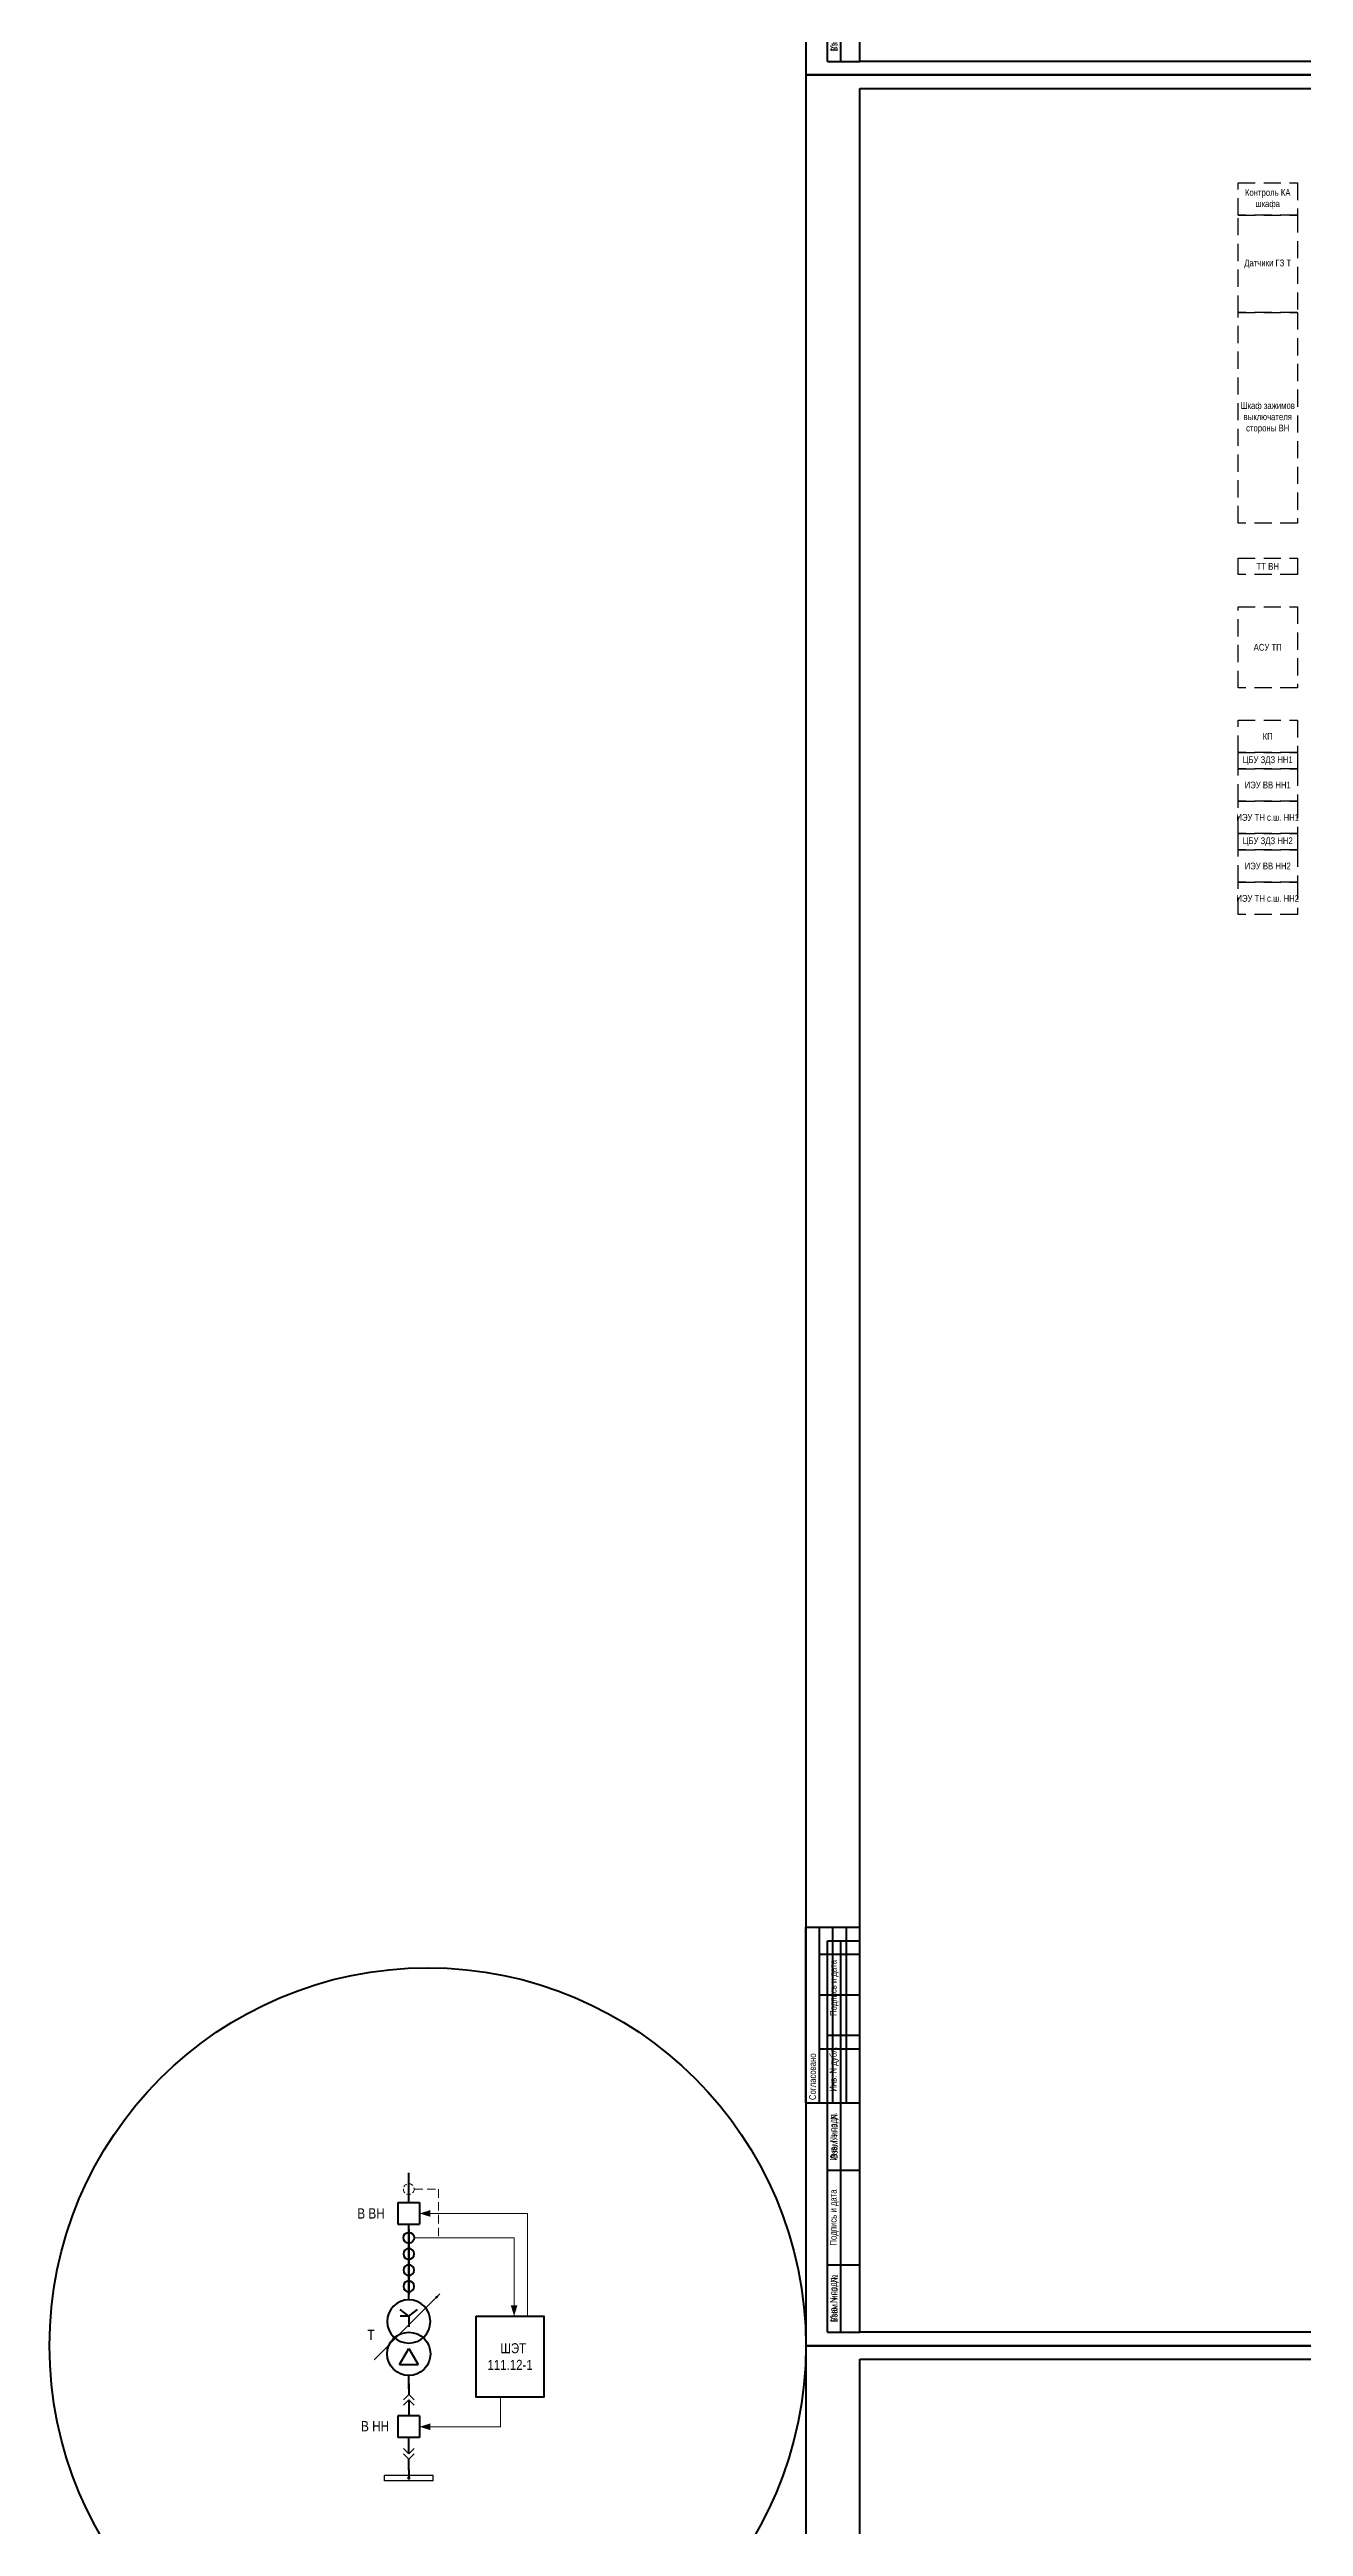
# Model space of a CAD drawing. Header units: millimetres. Extents: x 2179 to 12176, y -20554 to -12004.
# Drawn here: x 10410 to 10874, y -17851 to -16934 of the extents above; entities that cross this region are included whole.
import ezdxf
from ezdxf.enums import TextEntityAlignment as Align

# ---------------------------------------------------------------- set-up
doc = ezdxf.new("R2010")
doc.units = ezdxf.units.MM
doc.linetypes.add('штриховая2', pattern=[9.525, 6.35, -3.175])
for name, color, linetype, lineweight in [('Основная', 7, 'Continuous', 30), ('Основная сплошная', 7, 'Continuous', 30), ('Толстая', 7, 'Continuous', 53), ('Тонкая', 7, 'Continuous', 13), ('Штриховая', 7, 'штриховая2', 20)]:
    doc.layers.add(name, color=color, linetype=linetype, lineweight=lineweight)
doc.layers.add('Рамка внешняя', color=8, linetype='Continuous', lineweight=40, plot=False)
doc.styles.add('2.5_Gost_RD', font='ARIALN.TTF', dxfattribs={"height": 2.5})
doc.styles.add('Narrow', font='ARIALN.TTF')
doc.styles.add('Вывод', font='tahoma.ttf', dxfattribs={"height": 2.5})
doc.styles.add('Компонент', font='ARIALN.TTF', dxfattribs={"height": 3.5})

# ---------------------------------------------------------------- blocks, each defined once
blk = doc.blocks.new('*T16')
at = {"color": 0, "linetype": 'ByBlock', "lineweight": 50, "transparency": 16777216}
for p, q in [((0, 0), (0, 85)), ((0, 85), (12, 85)), ((5, 0), (5, 85)), ((12, 0), (12, 85)), ((0, 60), (12, 60)), ((0, 25), (12, 25)), ((0, 0), (12, 0))]:
    blk.add_line(p, q, dxfattribs=at)
at = {"color": 0, "transparency": 16777216, "char_height": 2.5, "attachment_point": 5, "rotation": 90, "style": '2.5_Gost_RD'}
for s, insert, width in [('Инв. № подл.', (2.5, 72.5), 23), ('Подпись и дата', (2.5, 42.5), 33), ('Взам. инв. №', (2.5, 12.5), 23)]:
    blk.add_mtext(s, dxfattribs=dict(at, insert=insert, width=width))
blk = doc.blocks.new('*T17')
at = {"color": 0, "linetype": 'ByBlock', "lineweight": 50, "transparency": 16777216}
for p, q in [((0, 0), (0, 65)), ((0, 65), (20, 65)), ((5, 0), (5, 65)), ((20, 0), (20, 65)), ((5, 55), (20, 55)), ((5, 40), (20, 40)), ((5, 20), (20, 20)), ((0, 0), (20, 0))]:
    blk.add_line(p, q, dxfattribs=at)
at = {"color": 0, "linetype": 'ByBlock', "lineweight": -2, "transparency": 16777216}
for p, q in [((10, 0), (10, 65)), ((15, 0), (15, 65))]:
    blk.add_line(p, q, dxfattribs=at)
at = {"color": 0, "transparency": 16777216, "insert": (2.5, 1), "char_height": 2.5, "width": 63, "attachment_point": 4, "rotation": 90, "style": '2.5_Gost_RD'}
blk.add_mtext('Согласовано', dxfattribs=at)
blk = doc.blocks.new('*T18')
at = {"color": 0, "linetype": 'ByBlock', "lineweight": 50, "transparency": 16777216}
for p, q in [((0, 0), (0, 145)), ((0, 145), (12, 145)), ((5, 0), (5, 145)), ((12, 0), (12, 145)), ((0, 110), (12, 110)), ((0, 85), (12, 85)), ((0, 60), (12, 60)), ((0, 25), (12, 25)), ((0, 0), (12, 0))]:
    blk.add_line(p, q, dxfattribs=at)
at = {"color": 0, "transparency": 16777216, "char_height": 2.5, "attachment_point": 5, "rotation": 90, "style": '2.5_Gost_RD'}
for s, insert, width in [('{\\C256;Подпись и дата}', (2.5, 127.5), 33), ('{\\C256;Инв. N дубл.}', (2.5, 97.5), 23), ('{\\C256;Взам. инв. N}', (2.5, 72.5), 23), ('Подпись и дата', (2.5, 42.5), 33), ('Инв. N подл.', (2.5, 12.5), 23)]:
    blk.add_mtext(s, dxfattribs=dict(at, insert=insert, width=width))
blk = doc.blocks.new('*U15')
blk.add_lwpolyline([(0, 0), (1189, 0), (1189, 841), (0, 841)], close=True)
at = {"lineweight": 50}
blk.add_lwpolyline([(20, 836), (1184, 836), (1184, 5), (20, 5)], close=True, dxfattribs=at)
for name, p in [('*T17', (0, 90)), ('*T18', (8, 5)), ('*T16', (8, 5))]:
    blk.add_blockref(name, p)
at = {"style": '2.5_Gost_RD', "flags": 8}
blk.add_attdef('ФОРМАТ', text='', height=2.5, dxfattribs=at).set_placement((1134, 4), align=Align.TOP_LEFT)
blk = doc.blocks.new('*U165')
at = {"layer": 'Основная', "ltscale": 0.25}
for p, q in [((2, 2), (0, 0)), ((0, 0), (2, -2))]:
    blk.add_line(p, q, dxfattribs=at)
blk = doc.blocks.new('*U68')
at = {"color": 0}
for p, q in [((0, 6), (0, 2)), ((0, 0), (0, -6))]:
    blk.add_line(p, q, dxfattribs=at)
at = {"color": 0, "ltscale": 0.25, "xscale": -1, "rotation": 90}
for p in [(0, 2), (0, 0)]:
    blk.add_blockref('*U165', p, dxfattribs=at)
at = {"layer": 'Основная'}
for tag, height, style, p in [('ОУ2', 3.5, 'Компонент', (-5, 6)), ('В2', 2.5, 'Вывод', (3, 6)), ('ОУ1', 3.5, 'Компонент', (-5, -6)), ('В1', 2.5, 'Вывод', (3, -6))]:
    blk.add_attdef(tag, text='', height=height, dxfattribs=dict(at, style=style)).set_placement(p, align=Align.MIDDLE_CENTER)
blk = doc.blocks.new('*U66')
at = {"color": 0}
for p, q in [((0, 0), (-8, 0)), ((-8, -8), (-8, 0)), ((0, -8), (0, 0)), ((0, -8), (-8, -8))]:
    blk.add_line(p, q, dxfattribs=at)
at = {"layer": 'Основная', "style": 'Компонент'}
blk.add_attdef('ОУ', text='', height=3.5, dxfattribs=at).set_placement((-15, -3), align=Align.MIDDLE_CENTER)
blk = doc.blocks.new('*U67')
at = {"color": 0}
for p, q in [((0, 0), (0, 6)), ((0, -6), (0, -2))]:
    blk.add_line(p, q, dxfattribs=at)
at = {"color": 0, "ltscale": 0.25, "rotation": 89.99999999999999}
for p in [(0, 0), (0, -2)]:
    blk.add_blockref('*U165', p, dxfattribs=at)
at = {"layer": 'Основная'}
for tag, height, style, p in [('ОУ1', 3.5, 'Компонент', (-5, 6)), ('В1', 2.5, 'Вывод', (3, 6)), ('ОУ2', 3.5, 'Компонент', (-5, -6)), ('В2', 2.5, 'Вывод', (3, -6))]:
    blk.add_attdef(tag, text='', height=height, dxfattribs=dict(at, style=style)).set_placement(p, align=Align.MIDDLE_CENTER)
blk = doc.blocks.new('*U80')
at = {"ltscale": 0.25}
for p, q in [((-3.46, -4), (0, 2)), ((0, 2), (3.46, -4)), ((-3.46, -4), (3.46, -4))]:
    blk.add_line(p, q, dxfattribs=at)
blk.add_circle((0, 0), 8, dxfattribs=at)
at = {"layer": 'Основная', "style": 'Компонент'}
blk.add_attdef('ОУ', text='', height=3.5, dxfattribs=at).set_placement((17, 0), align=Align.MIDDLE_CENTER)
blk = doc.blocks.new('*U78')
at = {"ltscale": 0.25}
for p, q in [((0, 0), (-20, 0)), ((14.44, 0), (0, 0))]:
    blk.add_line(p, q, dxfattribs=at)
blk.add_lwpolyline([(-18, 0, 1, 0, 0), (-20, 0, 0, 0, 0)], format="xyseb", dxfattribs=at)
at = {"layer": 'Основная', "style": 'Вывод'}
blk.add_attdef('ОС', text='', height=2.5, dxfattribs=at).set_placement((3, 2), align=Align.MIDDLE_CENTER)
blk = doc.blocks.new('*U79')
at = {"ltscale": 0.25}
for q in [(-3.2, 4.4), (3.2, 4.4), (0, -2), (3.21, 2)]:
    blk.add_line((0, 2), q, dxfattribs=at)
blk.add_circle((0, 0), 8, dxfattribs=at)
at = {"layer": 'Основная', "style": 'Компонент'}
blk.add_attdef('ОУ', text='', height=3.5, dxfattribs=at).set_placement((-17, 0), align=Align.MIDDLE_CENTER)
blk = doc.blocks.new('*U69')
at = {"ltscale": 0.25}
blk.add_circle((0, 0), 2, dxfattribs=at)
at = {"layer": 'Основная', "color": 0, "lineweight": -2}
blk.add_line((0, -3), (0, 3), dxfattribs=at)
at = {"layer": 'Основная', "style": 'Компонент'}
blk.add_attdef('ОУ', text='', height=3.5, dxfattribs=at).set_placement((-6, 0), align=Align.MIDDLE_CENTER)
blk = doc.blocks.new('*U135')
at = {"ltscale": 0.25}
blk.add_circle((0, 0), 2, dxfattribs=at)
at = {"layer": 'Основная', "color": 0, "lineweight": -2}
blk.add_line((0, -3), (0, 3), dxfattribs=at)
at = {"layer": 'Основная', "style": 'Компонент'}
blk.add_attdef('ОУ', text='', height=3.5, dxfattribs=at).set_placement((-6, 0), align=Align.MIDDLE_CENTER)
blk = doc.blocks.new('*U164')
at = {"color": 0, "lineweight": -2}
for p, q in [((0, 0), (18, 0)), ((0, -2), (0, 0)), ((18, -2), (18, 0)), ((0, -2), (18, -2))]:
    blk.add_line(p, q, dxfattribs=at)
at = {"layer": 'Основная', "style": 'Компонент'}
blk.add_attdef('ОШ', text='', height=3.5, dxfattribs=at).set_placement((6, 4), align=Align.MIDDLE_CENTER)

msp = doc.modelspace()

# ---------------------------------------------------------------- linework, layer by layer
at = {"layer": 'Основная', "ltscale": 0.25, "const_width": 0.6}
for points in [[(10542.7, -17833, -1), (10543.3, -17833, -1)], [(10542.7, -17833.01, 1), (10543.3, -17833.01, 1)]]:
    msp.add_lwpolyline(points, format="xyb", close=True, dxfattribs=at)
at = {"layer": 'Основная сплошная', "linetype": 'штриховая2'}
for points in [[(10872, -16995), (10850, -16995), (10850, -16983), (10872, -16983)], [(10872, -17031), (10850, -17031), (10850, -16995), (10872, -16995)], [(10872, -17109), (10850, -17109), (10850, -17031), (10872, -17031)], [(10872, -17128), (10850, -17128), (10850, -17122), (10872, -17122)], [(10872, -17170), (10850, -17170), (10850, -17140), (10872, -17140)], [(10872, -17194), (10850, -17194), (10850, -17182), (10872, -17182)], [(10872, -17200), (10850, -17200), (10850, -17194), (10872, -17194)], [(10872, -17212), (10850, -17212), (10850, -17200), (10872, -17200)], [(10872, -17224), (10850, -17224), (10850, -17212), (10872, -17212)], [(10872, -17230), (10850, -17230), (10850, -17224), (10872, -17224)], [(10872, -17242), (10850, -17242), (10850, -17230), (10872, -17230)], [(10872, -17254), (10850, -17254), (10850, -17242), (10872, -17242)]]:
    msp.add_lwpolyline(points, close=True, dxfattribs=at)
at = {"layer": 'Рамка внешняя'}
msp.add_circle((10550, -17784), 140, dxfattribs=at)
at = {"layer": 'Толстая'}
msp.add_line((10543, -17731), (10543, -17720), dxfattribs=at)
for points in [[(10543, -17767), (10543, -17739)], [(10543, -17800), (10543, -17795)], [(10543, -17830), (10543, -17833)]]:
    msp.add_lwpolyline(points, dxfattribs=at)
msp.add_lwpolyline([(10568, -17773), (10593, -17773), (10593, -17803), (10568, -17803)], close=True, dxfattribs=at)
at = {"layer": 'Тонкая'}
for p, q in [((10547, -17735), (10587, -17735)), ((10545, -17744), (10582, -17744))]:
    msp.add_line(p, q, dxfattribs=at)
for points in [[(10547, -17735, 0, 2.5, 0), (10551, -17735, 0, 0, 0)], [(10582, -17773, 0, 2.5, 0), (10582, -17769, 0, 0, 0)], [(10547, -17814, 0, 2.5, 0), (10551, -17814, 0, 0, 0)]]:
    msp.add_lwpolyline(points, format="xyseb", dxfattribs=at)
for points in [[(10587, -17735), (10587, -17773)], [(10582, -17744), (10582, -17773)], [(10577, -17803), (10577, -17814), (10547, -17814)]]:
    msp.add_lwpolyline(points, dxfattribs=at)
at = {"layer": 'Штриховая', "linetype": 'штриховая2', "ltscale": 0.5}
for p, q in [((10545, -17726), (10554, -17726)), ((10554, -17726), (10554, -17744))]:
    msp.add_line(p, q, dxfattribs=at)

# ---------------------------------------------------------------- block references
at = {"layer": 'Основная', "ltscale": 0.25, "rotation": 224.9999999999999}
msp.add_blockref('*U78', (10540.36, -17778.95), dxfattribs=at)
at = {"layer": 'Основная', "ltscale": 0.25, "xscale": -1}
msp.add_blockref('*U164', (10552, -17832.01), dxfattribs=at)
at = {"layer": 'Рамка внешняя'}
for p in [(10690, -16943), (10690, -17784), (10690, -18625)]:
    msp.add_blockref('*U15', p, dxfattribs=at)
at = {"layer": 'Толстая', "ltscale": 0.25, "rotation": 180}
for name, p in [('*U66', (10539, -17739)), ('*U69', (10543, -17744))]:
    msp.add_blockref(name, p, dxfattribs=at)
at = {"layer": 'Толстая', "ltscale": 0.25, "xscale": -1, "rotation": 180}
for name, p in [('*U135', (10543, -17750)), ('*U69', (10543, -17756)), ('*U69', (10543, -17762)), ('*U67', (10543, -17804)), ('*U66', (10547, -17818)), ('*U68', (10543, -17824))]:
    msp.add_blockref(name, p, dxfattribs=at)
at = {"layer": 'Толстая', "ltscale": 0.35, "xscale": -1}
msp.add_blockref('*U79', (10543, -17775), dxfattribs=at)
at = {"layer": 'Толстая', "ltscale": 0.35}
msp.add_blockref('*U80', (10543, -17787), dxfattribs=at)
at = {"layer": 'Штриховая', "ltscale": 0.25, "rotation": 180}
msp.add_blockref('*U69', (10543, -17726), dxfattribs=at)

# ---------------------------------------------------------------- texts
at = {"layer": 'Основная', "attachment_point": 5, "style": 'Narrow'}
for s, insert, char_height, width in [('\\pi-11.4,l11.4,t11.4;В ВН', (10529, -17735), 3.8, 53.3807), ('\\pi-11.4,l11.4,t11.4;Т', (10529, -17780), 3.8, 53.3807), ('  ШЭТ 111.12-1', (10580.5, -17788), 3.7, 25), ('\\pi-11.4,l11.4,t11.4;В НН', (10530.52, -17813.78), 3.8, 53.3807)]:
    msp.add_mtext(s, dxfattribs=dict(at, insert=insert, char_height=char_height, width=width))
at = {"layer": 'Основная сплошная', "char_height": 2.5, "width": 22, "attachment_point": 5, "style": 'Narrow'}
for s, insert in [('\\pt55;Контроль КА шкафа', (10861, -16989)), ('\\pt55;Датчики ГЗ Т', (10861, -17013)), ('\\pt55;Шкаф зажимов выключателя стороны ВН', (10861, -17070)), ('\\pt55;ТТ ВН', (10861, -17125)), ('\\pt55;АСУ ТП', (10861, -17155)), ('\\pt55;КП', (10861, -17188)), ('\\pt55;ЦБУ ЗДЗ НН1', (10861, -17197)), ('\\pt55;ИЭУ ВВ НН1', (10861, -17206)), ('\\pt55;ИЭУ ТН с.ш. НН1', (10861, -17218)), ('\\pt55;ЦБУ ЗДЗ НН2', (10861, -17227)), ('\\pt55;ИЭУ ВВ НН2', (10861, -17236)), ('\\pt55;ИЭУ ТН с.ш. НН2', (10861, -17248))]:
    msp.add_mtext(s, dxfattribs=dict(at, insert=insert))

doc.saveas('drawing.dxf')
